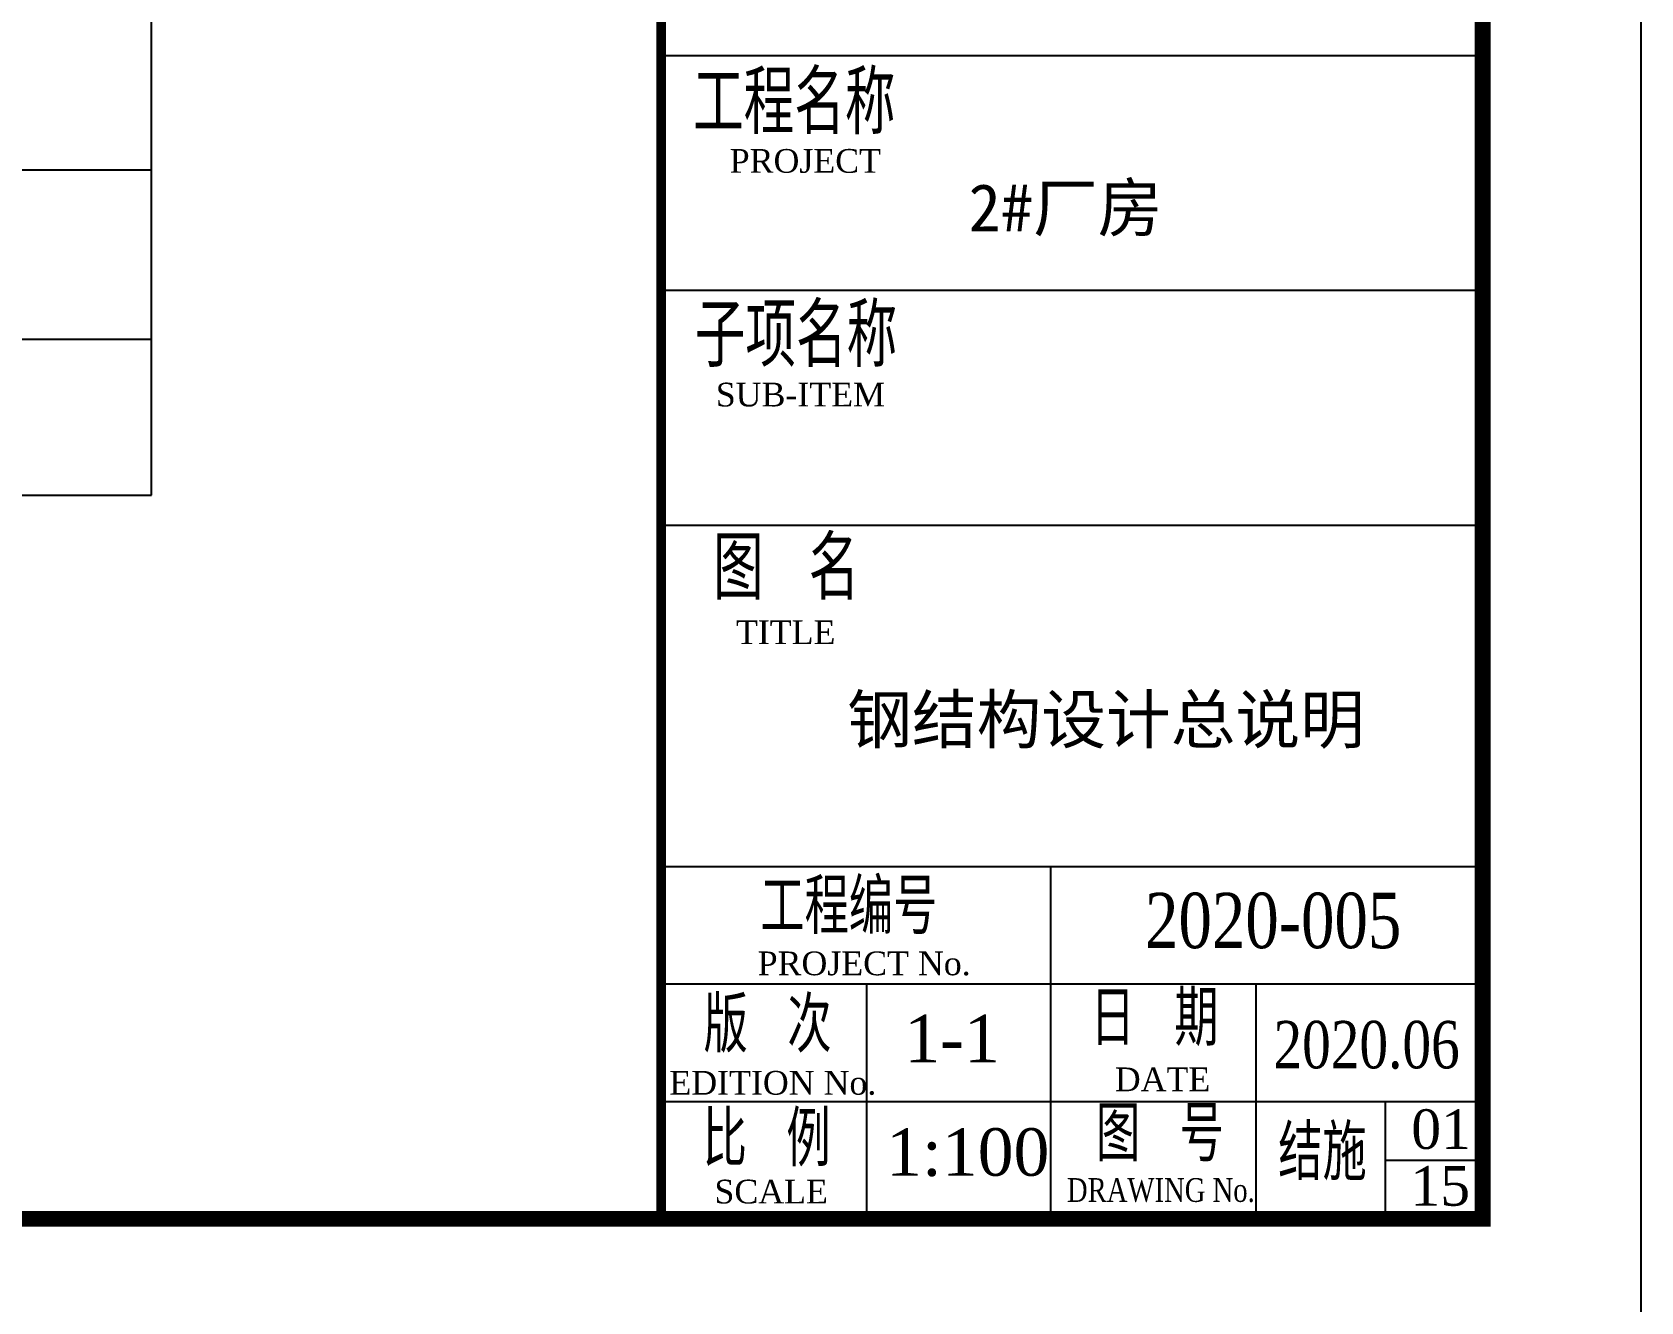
# Model space of a CAD drawing. Extents: x 14207793 to 14719554, y -1675802 to -1228715.
# Drawn here: x 14259984 to 14267167, y -1306482 to -1300814 of the extents above; entities that cross this region are included whole.
import ezdxf

# ---------------------------------------------------------------- set-up
doc = ezdxf.new("R2010")
doc.units = 0
doc.header["$LTSCALE"] = 500
doc.header["$MEASUREMENT"] = 0
doc.linetypes.add('DOTE', pattern=[2.42, 2, -0.2, 0.02, -0.2])
doc.layers.get('0').update_dxf_attribs({"linetype": 'CONTINUOUS'})
for name, color, linetype in [('DOTE', 8, 'DOTE'), ('PUB_TITLE', 4, 'CONTINUOUS'), ('TEXT', 7, 'CONTINUOUS')]:
    doc.layers.add(name, color=color, linetype=linetype)
doc.styles.add('GHF', font='TIMES.TTF')
doc.styles.add('GL-H', font='simhei.ttf')
doc.styles.add('HZ', font='txt', dxfattribs={"width": 0.8, "bigfont": 'hztxt'})

msp = doc.modelspace()

# ---------------------------------------------------------------- linework, layer by layer
at = {"layer": 'DOTE', "linetype": 'ByBlock'}
for p, q in [((14260516.92, -1302881.76), (14260516.92, -1268234.58)), ((14260516.92, -1302881.76), (14260516.92, -1268234.58)), ((14260516.92, -1302881.76), (14260516.92, -1268234.58)), ((14212812.85, -1301428.93), (14260516.92, -1301428.93)), ((14212812.85, -1302184.42), (14260516.92, -1302184.42)), ((14212812.85, -1302881.76), (14260516.92, -1302881.76)), ((14212812.85, -1302881.76), (14260516.92, -1302881.76))]:
    msp.add_line(p, q, dxfattribs=at)
at = {"layer": 'PUB_TITLE'}
for p, q in [((14262792.41, -1306111.5, -1620.52), (14262792.41, -1265587.1, -1620.52)), ((14262792.41, -1300918.1, -1620.52), (14266461.1, -1300918.1, -1620.52)), ((14262792.41, -1301966.3, -1620.52), (14266461.1, -1301966.3, -1620.52)), ((14262792.41, -1303014.5, -1620.52), (14266461.1, -1303014.5, -1620.52)), ((14262792.41, -1304539.2, -1620.52), (14266461.1, -1304539.2, -1620.52)), ((14264531.65, -1304539.2, -1620.52), (14264531.65, -1306111.5, -1620.52)), ((14262792.41, -1305063.3, -1620.52), (14266461.1, -1305063.3, -1620.52)), ((14263708.83, -1305063.3, -1620.52), (14263708.83, -1306111.5, -1620.52)), ((14265448.16, -1305063.3, -1620.52), (14265448.16, -1306111.5, -1620.52)), ((14262792.41, -1305587.4, -1620.52), (14266461.1, -1305587.4, -1620.52)), ((14266025.24, -1305587.4, -1620.52), (14266025.24, -1306111.5, -1620.52)), ((14266025.24, -1305849.45, -1620.52), (14266461.1, -1305849.45, -1620.52))]:
    msp.add_line(p, q, dxfattribs=at)
msp.add_lwpolyline([(14207792.5, -1306817.5), (14207792.5, -1264881.1), (14267167.1, -1264881.1), (14267167.1, -1306817.5)], close=True, dxfattribs=at)
at = {"layer": 'PUB_TITLE', "const_width": 70.6}
msp.add_lwpolyline([(14209557.5, -1306111.5), (14266461.1, -1306111.5), (14266461.1, -1265587.1), (14209557.5, -1265587.1)], close=True, dxfattribs=at)
at = {"layer": 'PUB_TITLE', "const_width": 41.93, "elevation": -914.52}
msp.add_lwpolyline([(14262792.41, -1299345.16), (14266461.1, -1299345.16), (14266461.1, -1306111.5), (14262792.41, -1306111.5)], close=True, dxfattribs=at)

# ---------------------------------------------------------------- texts
at = {"color": 2, "width": 0.8}
for s, height, style, p in [('工程名称', 282.4, 'HZ', (14262935.04, -1301269.66, -1620.52)), ('子项名称', 282.4, 'HZ', (14262943.06, -1302308.7, -1620.52)), ('图 名', 282.4, 'HZ', (14263023.89, -1303348.35, -1620.52)), ('工程编号', 247.1, 'HZ', (14263235.16, -1304840.65, -1620.52)), ('2020-005', 247.1, 'GHF', (14264953.22, -1304903.32, 1203.48)), ('版 次', 247.1, 'HZ', (14262982.08, -1305368.73, -1620.52)), ('日 期', 247.1, 'HZ', (14264709.92, -1305339.56, -1620.52)), ('2020.06', 211.8, 'GHF', (14265526.72, -1305439.95, 1203.48)), ('比 例', 247.1, 'HZ', (14262977.65, -1305877.93, -1620.52)), ('图 号', 247.1, 'HZ', (14264733.81, -1305855.31, -1620.52)), ('结施', 247.1, 'HZ', (14265547.94, -1305939.33, -1620.52)), ('DRAWING No.', 105.9, 'GHF', (14264604.46, -1306035.98, -1620.52))]:
    msp.add_text(s, height=height, dxfattribs=dict(at, style=style)).set_placement(p)
at = {"color": 2, "style": 'GHF'}
for s, height, p in [('PROJECT', 105.9, (14263098.67, -1301441.87, -1620.52)), ('SUB-ITEM', 105.9, (14263036.39, -1302485.03, -1620.52)), ('TITLE', 105.9, (14263126.6, -1303546.19, -1620.52)), ('PROJECT No.', 105.9, (14263223.51, -1305024.18, -1620.52)), ('1-1', 211.8, (14263878.34, -1305412.62, 4733.48)), ('EDITION No.', 105.9, (14262829.29, -1305557.36, -1620.52)), ('DATE', 105.9, (14264818.18, -1305542, -1620.52)), ('01', 176.5, (14266142.02, -1305799.42, 4733.48)), ('1:100', 211.8, (14263797.34, -1305919.37, 4733.48)), ('15', 176.5, (14266138.31, -1306053.04, 4733.48)), ('SCALE', 105.9, (14263030.41, -1306042.94, -1620.52))]:
    msp.add_text(s, height=height, dxfattribs=at).set_placement(p)
at = {"layer": 'TEXT', "color": 6, "style": 'GL-H'}
for s, p in [('2#厂房', (14264165.11, -1301703.57, -248.74)), ('钢结构设计总说明', (14263623.45, -1303988.16, 914.52))]:
    msp.add_text(s, height=211.8, dxfattribs=at).set_placement(p)

doc.saveas('drawing.dxf')
